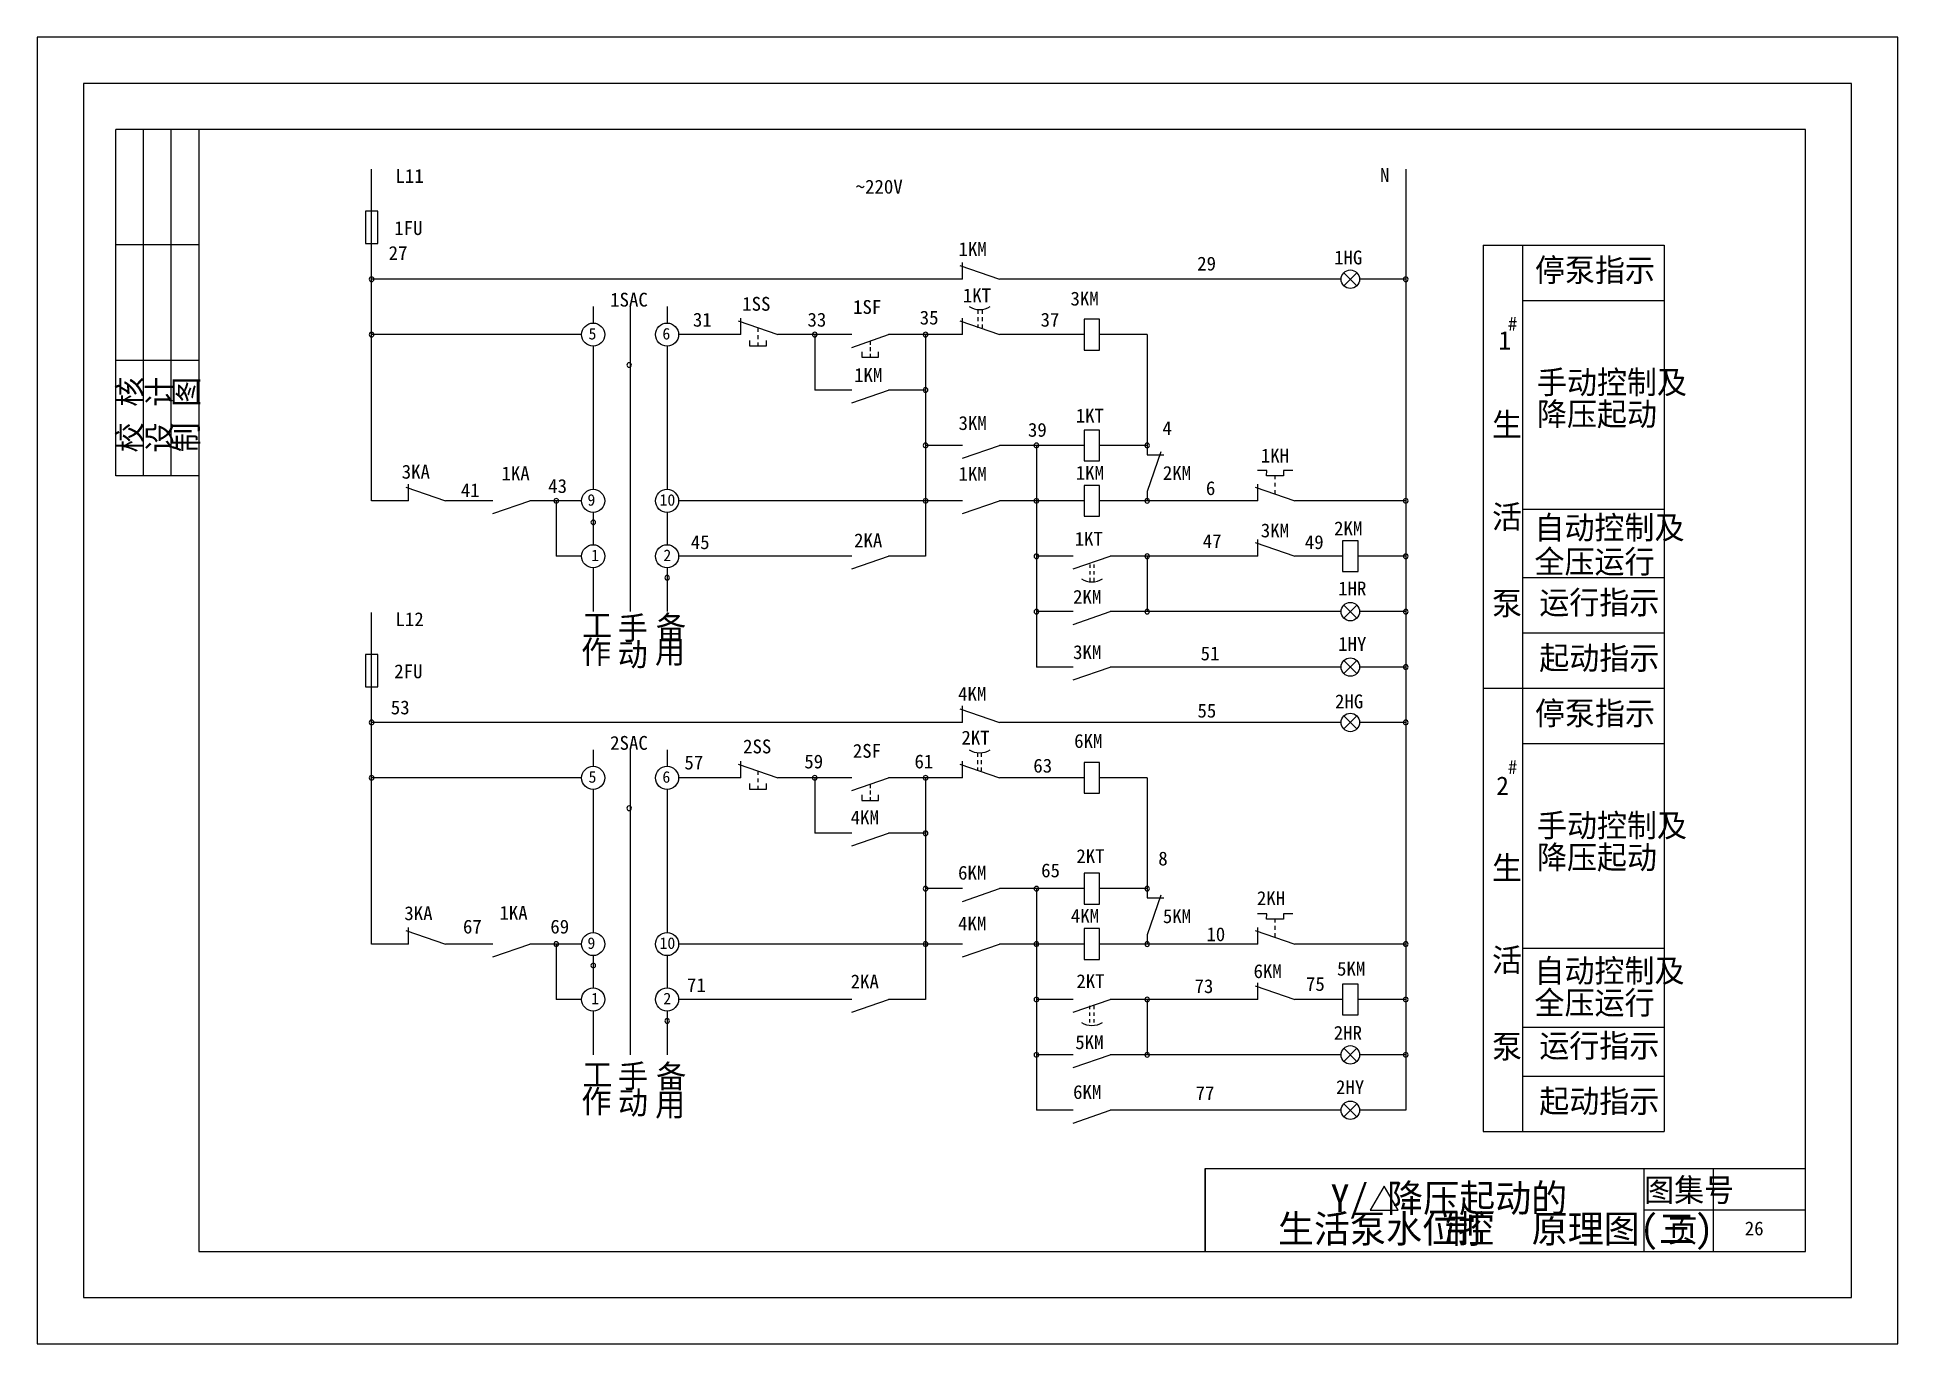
# Model space of a CAD drawing. Header units: metres. Extents: x 241 to 644, y 117 to 400.
import ezdxf

# ---------------------------------------------------------------- set-up
doc = ezdxf.new("R2010")
doc.units = ezdxf.units.M
for name, color, linetype in [('LGT1', 7, 'Continuous'), ('X2', 130, 'Continuous'), ('X4', 60, 'Continuous'), ('XX', 7, 'Continuous')]:
    doc.layers.add(name, color=color, linetype=linetype)

msp = doc.modelspace()

# ---------------------------------------------------------------- linework, layer by layer
for p, q in [((257.61, 304.58), (257.61, 379.58)), ((275.61, 379.58), (257.61, 379.58)), ((263.61, 304.58), (263.61, 379.58)), ((269.61, 304.58), (269.61, 379.58)), ((275.61, 354.58), (257.61, 354.58)), ((275.61, 329.58), (257.61, 329.58)), ((275.61, 304.58), (257.61, 304.58)), ((493.61, 154.58), (623.61, 154.58)), ((493.61, 154.58), (493.61, 136.58)), ((588.61, 154.58), (588.61, 136.58)), ((603.61, 154.58), (603.61, 136.58)), ((588.61, 145.58), (623.61, 145.58))]:
    msp.add_line(p, q)
for points in [[(240.61, 399.58), (240.61, 116.58), (643.61, 116.58), (643.61, 399.58)], [(250.61, 389.58), (250.61, 126.58), (633.61, 126.58), (633.61, 389.58)], [(275.61, 379.58), (275.61, 136.58), (623.61, 136.58), (623.61, 379.58)]]:
    msp.add_lwpolyline(points, close=True)
for points in [[(368.33, 328.58, 1), (369.33, 328.58, 1)], [(360.56, 294.51, 1), (361.56, 294.51, 1)], [(376.56, 282.51, 1), (377.56, 282.51, 1)], [(368.33, 232.58, 1), (369.33, 232.58, 1)], [(360.56, 198.51, 1), (361.56, 198.51, 1)], [(376.56, 186.51, 1), (377.56, 186.51, 1)]]:
    msp.add_lwpolyline(points, format="xyb", close=True)
for centre in [(361.03, 335.16), (377.03, 335.16), (361.03, 299.16), (377.03, 299.16), (361.03, 287.16), (361.03, 239.16), (377.03, 239.16), (361.03, 203.16), (361.03, 191.16), (377.03, 191.16)]:
    msp.add_circle(centre, 2.5)
at = {"layer": 'LGT1'}
msp.add_lwpolyline([(493.61, 136.58), (493.61, 154.58), (623.61, 154.58)], dxfattribs=at)
at = {"layer": 'X2'}
for p, q in [((313.03, 299.16), (313.03, 371)), ((537.03, 371), (537.03, 167.16)), ((441.03, 347.16), (441.03, 350.76)), ((441.03, 347.16), (313.03, 347.16)), ((440.43, 350.13), (449.03, 347.16)), ((523.03, 347.16), (449.03, 347.16)), ((499.03, 347.16), (482.03, 347.16)), ((523.62, 345.75), (526.44, 348.58)), ((526.44, 345.75), (523.62, 348.58)), ((537.03, 347.16), (527.03, 347.16)), ((393.03, 335.16), (393.03, 338.76)), ((441.03, 335.16), (441.03, 338.76)), ((444.32, 340.56), (444.32, 339.7)), ((444.32, 338.97), (444.32, 338.11)), ((445.28, 340.56), (445.28, 339.7)), ((445.28, 338.97), (445.28, 338.11)), ((358.53, 335.16), (313.03, 335.16)), ((393.03, 335.16), (379.53, 335.16)), ((392.43, 338.13), (401.03, 335.16)), ((396.73, 336.65), (396.73, 335.79)), ((396.73, 335.05), (396.73, 334.2)), ((417.03, 335.16), (401.03, 335.16)), ((409.03, 335.16), (409.03, 323.16)), ((417.03, 332.4), (425.03, 335.16)), ((441.03, 335.16), (425.03, 335.16)), ((433.03, 335.16), (433.03, 287.16)), ((440.43, 338.13), (449.03, 335.16)), ((444.32, 337.37), (444.32, 336.65)), ((445.28, 337.37), (445.28, 336.65)), ((466.54, 335.16), (449.03, 335.16)), ((467.36, 335.16), (465.88, 335.16)), ((481.03, 335.16), (470.7, 335.16)), ((481.03, 335.16), (481.03, 309.16)), ((396.73, 333.46), (396.73, 332.74)), ((421.03, 333.78), (421.03, 332.93)), ((421.03, 332.43), (421.03, 331.58)), ((421.03, 330.99), (421.03, 330.27)), ((417.03, 323.16), (409.03, 323.16)), ((417.03, 320.4), (425.03, 323.16)), ((433.03, 323.16), (425.03, 323.16)), ((441.03, 311.16), (433.03, 311.16)), ((441.03, 308.4), (449.03, 311.16)), ((467.36, 311.16), (449.03, 311.16)), ((457.03, 311.16), (457.03, 263.16)), ((481.03, 311.16), (470.7, 311.16)), ((484, 309.76), (481.03, 301.16)), ((481.03, 309.16), (484.63, 309.16)), ((321.03, 299.16), (321.03, 302.76)), ((506.91, 305.74), (504.91, 305.74)), ((505.03, 299.16), (505.03, 302.76)), ((508.73, 303.83), (508.73, 304.56)), ((508.73, 302.24), (508.73, 303.09)), ((512.56, 305.74), (510.56, 305.74)), ((321.03, 299.16), (313.03, 299.16)), ((320.43, 302.13), (329.03, 299.16)), ((339.32, 299.16), (329.03, 299.16)), ((339.28, 296.4), (347.28, 299.16)), ((358.53, 299.16), (347.28, 299.16)), ((353.03, 299.16), (353.03, 287.16)), ((433.03, 299.16), (379.53, 299.16)), ((417.03, 299.16), (409.03, 299.16)), ((441.03, 299.16), (425.03, 299.16)), ((441.03, 296.4), (449.03, 299.16)), ((467.36, 299.16), (449.03, 299.16)), ((505.03, 299.16), (470.7, 299.16)), ((481.03, 301.16), (481.03, 299.16)), ((504.43, 302.13), (513.03, 299.16)), ((508.73, 300.65), (508.73, 301.5)), ((537.03, 299.16), (513.03, 299.16)), ((505.03, 287.16), (505.03, 290.76)), ((358.53, 287.16), (353.03, 287.16)), ((409.03, 287.16), (379.53, 287.16)), ((417.03, 287.16), (409.03, 287.16)), ((417.03, 284.4), (425.03, 287.16)), ((433.03, 287.16), (425.03, 287.16)), ((465.03, 287.16), (457.03, 287.16)), ((465.03, 284.4), (473.03, 287.16)), ((505.03, 287.16), (473.03, 287.16)), ((481.03, 287.16), (481.03, 275.16)), ((504.43, 290.13), (513.03, 287.16)), ((523.36, 287.16), (513.03, 287.16)), ((537.03, 287.16), (526.7, 287.16)), ((468.62, 285.37), (468.62, 284.65)), ((468.62, 283.93), (468.62, 283.21)), ((468.62, 282.49), (468.62, 281.77)), ((469.44, 285.37), (469.44, 284.65)), ((469.44, 283.93), (469.44, 283.21)), ((469.44, 282.49), (469.44, 281.77)), ((313.03, 203.16), (313.03, 275)), ((465.03, 275.16), (457.03, 275.16)), ((465.03, 272.4), (473.03, 275.16)), ((523.03, 275.16), (473.03, 275.16)), ((526.44, 273.75), (523.62, 276.58)), ((523.62, 273.75), (526.44, 276.58)), ((537.03, 275.16), (527.03, 275.16)), ((465.03, 263.16), (457.03, 263.16)), ((465.03, 260.4), (473.03, 263.16)), ((523.03, 263.16), (473.03, 263.16)), ((526.44, 261.75), (523.62, 264.58)), ((523.62, 261.75), (526.44, 264.58)), ((537.03, 263.16), (527.03, 263.16)), ((440.43, 254.13), (449.03, 251.16)), ((441.03, 251.16), (441.03, 254.76)), ((441.03, 251.16), (313.03, 251.16)), ((523.03, 251.16), (449.03, 251.16)), ((499.03, 251.16), (482.03, 251.16)), ((526.44, 249.75), (523.62, 252.58)), ((523.62, 249.75), (526.44, 252.58)), ((537.03, 251.16), (527.03, 251.16)), ((392.43, 242.13), (401.03, 239.16)), ((393.03, 239.16), (393.03, 242.76)), ((440.43, 242.13), (449.03, 239.16)), ((441.03, 239.16), (441.03, 242.76)), ((444.31, 244.56), (444.31, 243.7)), ((444.31, 242.97), (444.31, 242.11)), ((445.05, 244.56), (445.05, 243.7)), ((445.05, 242.97), (445.05, 242.11)), ((358.53, 239.16), (313.03, 239.16)), ((393.03, 239.16), (379.53, 239.16)), ((396.73, 240.65), (396.73, 239.79)), ((396.73, 239.05), (396.73, 238.2)), ((417.03, 239.16), (401.03, 239.16)), ((409.03, 239.16), (409.03, 227.16)), ((417.03, 236.4), (425.03, 239.16)), ((421.03, 237.78), (421.03, 236.93)), ((441.03, 239.16), (425.03, 239.16)), ((433.03, 239.16), (433.03, 191.16)), ((444.31, 241.37), (444.31, 240.65)), ((445.05, 241.37), (445.05, 240.65)), ((466.54, 239.16), (449.03, 239.16)), ((467.36, 239.16), (465.88, 239.16)), ((481.03, 239.16), (470.7, 239.16)), ((481.03, 239.16), (481.03, 213.16)), ((396.73, 237.46), (396.73, 236.74)), ((421.03, 236.43), (421.03, 235.58)), ((421.03, 234.99), (421.03, 234.27)), ((417.03, 227.16), (409.03, 227.16)), ((417.03, 224.4), (425.03, 227.16)), ((433.03, 227.16), (425.03, 227.16)), ((441.03, 215.16), (433.03, 215.16)), ((441.03, 212.4), (449.03, 215.16)), ((467.36, 215.16), (449.03, 215.16)), ((457.03, 215.16), (457.03, 167.16)), ((481.03, 215.16), (470.7, 215.16)), ((484, 213.76), (481.03, 205.16)), ((481.03, 213.16), (484.63, 213.16)), ((506.91, 209.74), (504.91, 209.74)), ((512.56, 209.74), (510.56, 209.74)), ((320.43, 206.13), (329.03, 203.16)), ((321.03, 203.16), (321.03, 206.76)), ((504.43, 206.13), (513.03, 203.16)), ((505.03, 203.16), (505.03, 206.76)), ((508.73, 207.83), (508.73, 208.56)), ((508.73, 206.24), (508.73, 207.09)), ((321.03, 203.16), (313.03, 203.16)), ((339.32, 203.16), (329.03, 203.16)), ((339.28, 200.4), (347.28, 203.16)), ((358.53, 203.16), (347.28, 203.16)), ((353.03, 203.16), (353.03, 191.16)), ((433.03, 203.16), (379.53, 203.16)), ((417.03, 203.16), (409.03, 203.16)), ((441.03, 203.16), (425.03, 203.16)), ((441.03, 200.4), (449.03, 203.16)), ((467.36, 203.16), (449.03, 203.16)), ((505.03, 203.16), (470.7, 203.16)), ((481.03, 205.16), (481.03, 203.16)), ((508.73, 204.65), (508.73, 205.5)), ((537.03, 203.16), (513.03, 203.16)), ((504.43, 194.13), (513.03, 191.16)), ((505.03, 191.16), (505.03, 194.76)), ((358.53, 191.16), (353.03, 191.16)), ((409.03, 191.16), (379.53, 191.16)), ((417.03, 191.16), (409.03, 191.16)), ((417.03, 188.4), (425.03, 191.16)), ((433.03, 191.16), (425.03, 191.16)), ((465.03, 191.16), (457.03, 191.16)), ((465.03, 188.4), (473.03, 191.16)), ((468.51, 189.78), (468.51, 189.06)), ((469.45, 189.78), (469.45, 189.06)), ((505.03, 191.16), (473.03, 191.16)), ((481.03, 191.16), (481.03, 179.16)), ((523.36, 191.16), (513.03, 191.16)), ((537.03, 191.16), (526.7, 191.16)), ((468.51, 188.34), (468.51, 187.62)), ((468.51, 186.9), (468.51, 186.18)), ((469.45, 188.34), (469.45, 187.62)), ((469.45, 186.9), (469.45, 186.18)), ((465.03, 179.16), (457.03, 179.16)), ((465.03, 176.4), (473.03, 179.16)), ((523.03, 179.16), (473.03, 179.16)), ((523.62, 177.75), (526.44, 180.58)), ((526.44, 177.75), (523.62, 180.58)), ((537.03, 179.16), (527.03, 179.16)), ((465.03, 167.16), (457.03, 167.16)), ((465.03, 164.4), (473.03, 167.16)), ((523.03, 167.16), (473.03, 167.16)), ((523.62, 165.75), (526.44, 168.58)), ((526.44, 165.75), (523.62, 168.58)), ((537.03, 167.16), (527.03, 167.16))]:
    msp.add_line(p, q, dxfattribs=at)
for points in [[(311.69, 361.9), (311.69, 354.88), (314.37, 354.88), (314.37, 361.9)], [(467.36, 338.5), (467.36, 331.82), (470.7, 331.82), (470.7, 338.5)], [(467.36, 314.5), (467.36, 307.82), (470.7, 307.82), (470.7, 314.5)], [(467.36, 302.5), (467.36, 295.82), (470.7, 295.82), (470.7, 302.5)], [(523.36, 290.5), (523.36, 283.82), (526.7, 283.82), (526.7, 290.5)], [(311.69, 265.9), (311.69, 258.88), (314.37, 258.88), (314.37, 265.9)], [(467.36, 242.5), (467.36, 235.82), (470.7, 235.82), (470.7, 242.5)], [(467.36, 218.5), (467.36, 211.82), (470.7, 211.82), (470.7, 218.5)], [(467.36, 206.5), (467.36, 199.82), (470.7, 199.82), (470.7, 206.5)], [(523.36, 194.5), (523.36, 187.82), (526.7, 187.82), (526.7, 194.5)]]:
    msp.add_lwpolyline(points, close=True, dxfattribs=at)
for points in [[(312.53, 347.16, 1), (313.53, 347.16, 1)], [(536.53, 347.16, 1), (537.53, 347.16, 1)], [(312.53, 335.16, 1), (313.53, 335.16, 1)], [(408.53, 335.16, 1), (409.53, 335.16, 1)], [(432.53, 335.16, 1), (433.53, 335.16, 1)], [(432.53, 323.16, 1), (433.53, 323.16, 1)], [(432.53, 311.16, 1), (433.53, 311.16, 1)], [(456.53, 311.16, 1), (457.53, 311.16, 1)], [(480.53, 311.16, 1), (481.53, 311.16, 1)], [(352.53, 299.16, 1), (353.53, 299.16, 1)], [(432.53, 299.16, 1), (433.53, 299.16, 1)], [(456.53, 299.16, 1), (457.53, 299.16, 1)], [(480.53, 299.16, 1), (481.53, 299.16, 1)], [(536.53, 299.16, 1), (537.53, 299.16, 1)], [(456.53, 287.16, 1), (457.53, 287.16, 1)], [(480.53, 287.16, 1), (481.53, 287.16, 1)], [(536.53, 287.16, 1), (537.53, 287.16, 1)], [(456.53, 275.16, 1), (457.53, 275.16, 1)], [(480.53, 275.16, 1), (481.53, 275.16, 1)], [(536.53, 275.16, 1), (537.53, 275.16, 1)], [(536.53, 263.16, 1), (537.53, 263.16, 1)], [(312.53, 251.16, 1), (313.53, 251.16, 1)], [(536.53, 251.16, 1), (537.53, 251.16, 1)], [(312.53, 239.16, 1), (313.53, 239.16, 1)], [(408.53, 239.16, 1), (409.53, 239.16, 1)], [(432.53, 239.16, 1), (433.53, 239.16, 1)], [(432.53, 227.16, 1), (433.53, 227.16, 1)], [(432.53, 215.16, 1), (433.53, 215.16, 1)], [(456.53, 215.16, 1), (457.53, 215.16, 1)], [(480.53, 215.16, 1), (481.53, 215.16, 1)], [(352.53, 203.16, 1), (353.53, 203.16, 1)], [(432.53, 203.16, 1), (433.53, 203.16, 1)], [(456.53, 203.16, 1), (457.53, 203.16, 1)], [(480.53, 203.16, 1), (481.53, 203.16, 1)], [(536.53, 203.16, 1), (537.53, 203.16, 1)], [(456.53, 191.16, 1), (457.53, 191.16, 1)], [(480.53, 191.16, 1), (481.53, 191.16, 1)], [(536.53, 191.16, 1), (537.53, 191.16, 1)], [(456.53, 179.16, 1), (457.53, 179.16, 1)], [(480.53, 179.16, 1), (481.53, 179.16, 1)], [(536.53, 179.16, 1), (537.53, 179.16, 1)]]:
    msp.add_lwpolyline(points, format="xyb", close=True, dxfattribs=at)
for points in [[(394.9, 333.91), (394.9, 332.74), (398.56, 332.74), (398.55, 333.91)], [(419.2, 331.45), (419.2, 330.27), (422.86, 330.27), (422.85, 331.45)], [(510.56, 305.74), (510.56, 304.56), (506.9, 304.56), (506.91, 305.74)], [(394.9, 237.91), (394.9, 236.74), (398.56, 236.74), (398.55, 237.91)], [(419.2, 235.45), (419.2, 234.27), (422.86, 234.27), (422.85, 235.45)], [(510.56, 209.74), (510.56, 208.56), (506.9, 208.56), (506.91, 209.74)]]:
    msp.add_lwpolyline(points, dxfattribs=at)
for centre in [(525.03, 347.16), (525.03, 275.16), (525.03, 263.16), (525.03, 251.16), (525.03, 179.16), (525.03, 167.16)]:
    msp.add_circle(centre, 2, dxfattribs=at)
for centre in [(444.76, 344.84), (469.06, 285.86), (444.76, 248.84), (469.06, 189.78)]:
    msp.add_arc(centre, 4.26, 237.61, 302.39, dxfattribs=at)
at = {"layer": 'X4'}
for p, q in [((553.8, 354.57), (553.8, 162.57)), ((553.8, 354.57), (593.01, 354.57)), ((562.29, 354.57), (562.29, 162.57)), ((593.01, 354.57), (593.01, 162.57)), ((562.29, 342.57), (593.01, 342.57)), ((562.29, 297.37), (593.01, 297.37)), ((562.29, 282.57), (593.01, 282.57)), ((562.29, 270.57), (593.01, 270.57)), ((553.8, 258.57), (593.01, 258.57)), ((562.29, 246.57), (593.01, 246.57)), ((562.29, 202.3), (593.01, 202.3)), ((562.29, 185.16), (593.01, 185.16)), ((562.29, 174.57), (593.01, 174.57)), ((553.8, 162.57), (593.01, 162.57))]:
    msp.add_line(p, q, dxfattribs=at)
msp.add_lwpolyline([(529.33, 145.51), (535.37, 145.51), (532.35, 150.74)], close=True, dxfattribs=at)
for centre in [(377.03, 287.16), (377.03, 203.16)]:
    msp.add_circle(centre, 2.5, dxfattribs=at)
at = {"layer": 'XX'}
for p, q in [((361.03, 341.26), (361.03, 337.66)), ((369.03, 341.32), (369.03, 275.16)), ((377.03, 341.26), (377.03, 337.66)), ((361.03, 332.66), (361.03, 301.66)), ((377.03, 332.66), (377.03, 301.66)), ((361.03, 296.66), (361.03, 289.66)), ((377.03, 296.66), (377.03, 289.66)), ((361.03, 284.66), (361.03, 275.16)), ((377.03, 284.66), (377.03, 275.16)), ((361.03, 245.26), (361.03, 241.66)), ((369.03, 245.32), (369.03, 179.16)), ((377.03, 245.26), (377.03, 241.66)), ((361.03, 236.66), (361.03, 205.66)), ((377.03, 236.66), (377.03, 205.66)), ((361.03, 200.66), (361.03, 193.66)), ((377.03, 200.66), (377.03, 193.66)), ((361.03, 188.66), (361.03, 179.16)), ((377.03, 188.66), (377.03, 179.16))]:
    msp.add_line(p, q, dxfattribs=at)

# ---------------------------------------------------------------- texts
for s, p in [('校 核', (263.16, 309.63)), ('设 计', (269.6, 309.63)), ('制 图', (275.37, 309.63))]:
    msp.add_text(s, height=5, rotation=90).set_placement(p)
for s, height, p in [('2', 2.5, (376.24, 286.11)), ('10', 2.5, (375.41, 202.11)), ('图集号', 5, (588.67, 147.38)), ('制', 6, (545.49, 138.39)), ('页', 5, (593.77, 138.62))]:
    msp.add_text(s, height=height).set_placement(p)
at = {"layer": 'X4'}
for s, height, p in [('L11', 3, (318.21, 368.02)), ('N', 3, (531.46, 368.25)), ('~220V', 3, (417.88, 365.7)), ('1FU', 3, (317.95, 356.74)), ('1KM', 3, (440.17, 352.19)), ('27', 3, (316.73, 351.34)), ('29', 3, (491.86, 349.05)), ('1HG', 3, (521.51, 350.37)), ('停泵指示', 5, (565.02, 346.64)), ('1SAC', 3, (364.7, 341.23)), ('1SS', 3, (393.31, 340.33)), ('1SF', 3, (417.31, 339.65)), ('1KT', 3, (441.09, 342.16)), ('3KM', 3, (464.41, 341.47)), ('31', 3, (382.63, 336.89)), ('33', 3, (407.44, 336.89)), ('35', 3, (431.76, 337.35)), ('37', 3, (457.94, 336.89)), ('#', 3, (559.17, 335.99)), ('5', 2.5, (360.03, 334.11)), ('6', 2.5, (376.03, 334.11)), ('1', 4, (557.12, 331.93)), ('1KM', 3, (417.54, 324.91)), ('手动控制及', 5, (565.45, 322.35)), ('1KT', 3, (465.55, 316.11)), ('生', 5, (555.72, 313.16)), ('降压起动', 5, (565.45, 315.45)), ('3KM', 3, (440.17, 314.51)), ('39', 3, (455.2, 313.04)), ('4', 3, (484.34, 313.43)), ('1KH', 3, (505.63, 307.46)), ('3KA', 3, (319.56, 303.96)), ('1KA', 3, (341.16, 303.61)), ('1KM', 3, (440.17, 303.51)), ('1KM', 3, (465.55, 303.74)), ('2KM', 3, (484.43, 303.7)), ('41', 3, (332.37, 299.96)), ('43', 3, (351.29, 300.87)), ('6', 3, (493.75, 300.41)), ('9', 2.5, (359.79, 298.11)), ('10', 2.5, (375.41, 298.11)), ('活', 5, (555.72, 293.2)), ('3KM', 3, (505.63, 291.25)), ('2KM', 3, (521.51, 291.69)), ('自动控制及', 5, (564.92, 290.87)), ('45', 3, (382.17, 288.7)), ('2KA', 3, (417.54, 289.09)), ('1KT', 3, (465.32, 289.42)), ('47', 3, (493.06, 288.93)), ('49', 3, (515.17, 288.71)), ('1', 2.5, (360.62, 286.11)), ('全压运行', 5, (564.92, 283.49)), ('2KM', 3, (464.98, 276.87)), ('1HR', 3, (522.39, 278.67)), ('泵', 5, (555.72, 274.45)), ('运行指示', 5, (565.95, 274.64)), ('L12', 3, (318.21, 272.02)), ('工', 5, (358.63, 269.68)), ('手', 5, (366.35, 269.1)), ('备', 5, (374.64, 269.27)), ('作', 5, (358.45, 263.91)), ('动', 5, (366.35, 263.37)), ('用', 5, (374.42, 263.98)), ('3KM', 3, (464.98, 264.89)), ('51', 3, (492.6, 264.61)), ('1HY', 3, (522.39, 266.67)), ('起动指示', 5, (565.95, 262.64)), ('2FU', 3, (317.95, 260.74)), ('4KM', 3, (440.07, 255.87)), ('53', 3, (317.19, 252.91)), ('55', 3, (491.92, 252.22)), ('2HG', 3, (521.71, 254.22)), ('停泵指示', 5, (565.02, 250.64)), ('2SAC', 3, (364.7, 245.23)), ('2SS', 3, (393.5, 244.46)), ('2SF', 3, (417.27, 243.5)), ('2KT', 3, (440.79, 246.37)), ('6KM', 3, (465.21, 245.65)), ('57', 3, (380.79, 240.98)), ('59', 3, (406.76, 241.2)), ('61', 3, (430.63, 241.21)), ('63', 3, (456.36, 240.3)), ('#', 3, (559.17, 239.99)), ('5', 2.5, (360.03, 238.11)), ('6', 2.5, (376.03, 238.11)), ('2', 4, (556.65, 235.46)), ('4KM', 3, (416.8, 229.1)), ('手动控制及', 5, (565.45, 226.35)), ('2KT', 3, (465.69, 220.7)), ('8', 3, (483.43, 220.19)), ('生', 5, (555.72, 217.16)), ('降压起动', 5, (565.45, 219.45)), ('6KM', 3, (440.07, 217.11)), ('65', 3, (458.06, 217.62)), ('2KH', 3, (504.79, 211.61)), ('3KA', 3, (320.13, 208.34)), ('1KA', 3, (340.72, 208.43)), ('4KM', 3, (464.5, 207.78)), ('5KM', 3, (484.43, 207.7)), ('67', 3, (332.83, 205.44)), ('69', 3, (351.75, 205.44)), ('4KM', 3, (440.07, 206.11)), ('10', 3, (493.85, 203.78)), ('9', 2.5, (359.79, 202.11)), ('活', 5, (555.72, 197.2)), ('6KM', 3, (504.07, 195.79)), ('5KM', 3, (522.15, 196.32)), ('自动控制及', 5, (564.92, 194.87)), ('71', 3, (381.34, 192.78)), ('2KA', 3, (416.8, 193.56)), ('2KT', 3, (465.69, 193.61)), ('73', 3, (491.28, 192.54)), ('75', 3, (515.42, 193.02)), ('全压运行', 5, (564.92, 187.96)), ('1', 2.5, (360.62, 190.11)), ('2', 2.5, (376.24, 190.11)), ('2HR', 3, (521.44, 182.43)), ('5KM', 3, (465.45, 180.4)), ('泵', 5, (555.72, 178.45)), ('运行指示', 5, (565.95, 178.64)), ('工', 5, (358.68, 172.38)), ('手', 5, (366.4, 172.05)), ('备', 5, (374.69, 172)), ('2HY', 3, (521.92, 170.67)), ('作', 5, (358.49, 166.61)), ('动', 5, (366.4, 166.32)), ('用', 5, (374.46, 165.91)), ('6KM', 3, (464.98, 169.61)), ('77', 3, (491.52, 169.37)), ('起动指示', 5, (565.95, 166.64)), ('Y/ 降压起动的', 6, (520.76, 145.13)), ('生活泵水位控  原理图(三)', 6, (509.36, 138.49)), ('26', 3, (610.47, 140.07))]:
    msp.add_text(s, height=height, dxfattribs=at).set_placement(p)

doc.saveas('drawing.dxf')
